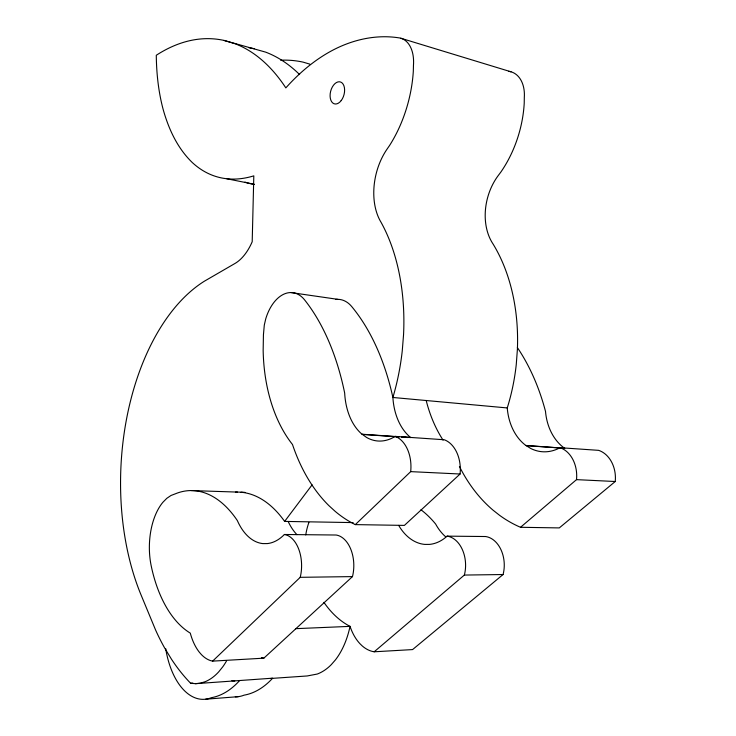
<?xml version="1.0" encoding="UTF-8"?>
<svg xmlns="http://www.w3.org/2000/svg" width="736" height="736" viewBox="0 0 736 736"><rect width="100%" height="100%" fill="white"/><g stroke="black" fill="none" stroke-linecap="round" stroke-linejoin="round"><path stroke-width="1.1" d="M235.437 492.136A126.482 73.057 88.7 0 1 284.63 521.41L312.101 484.858M212.63 661.121L300.224 577.318L352.48 576.601A30.213 19.191 89 0 0 336.131 535.017L284.39 534.492A59.128 35.622 -87.8 0 1 267.343 543.582L262.918 543.6A59.128 35.622 -87.8 0 1 237.351 520.582A129.711 71.64 89.3 0 0 175.398 493.801L171.01 495.475L166.805 498.327L162.886 502.292A52.744 29.054 -88.8 0 0 151.202 565.846A116.435 66.442 -88.5 0 0 190.284 633.126A48.364 27.379 89.1 0 0 199.327 652.197L201.333 654.506A48.364 27.379 89.1 0 0 212.63 661.121L263.847 658.168L352.48 576.601M355.313 524.612L410.688 471.629L460.083 474.012A31.151 21.795 -88.6 0 0 444.24 439.751L395.186 436.384A56.709 37.904 -84.7 0 1 366.473 437.377L361.422 433.706A56.709 37.904 -84.7 0 1 344.669 393.061A212.051 122.507 -87.1 0 0 304.603 299.902A40.029 24.518 -83 0 0 265.733 318.872L264.298 325.091L263.433 334.77L263.157 350.428A143.732 93.398 -82.7 0 0 292.496 444.516A179.667 121.422 -83.5 0 0 329.084 505.816L335.211 511.391A179.667 121.422 -83.5 0 0 355.313 524.612L404.386 525.403L460.083 474.012M323.941 602.37A106.573 70.159 89.9 0 0 350.051 626.364A44.215 28.851 86.9 0 0 359.978 643.742L362.14 645.84A44.215 28.851 86.9 0 0 374.182 651.792L464.361 575.064L503.074 574.531A27.655 19.798 86.6 0 0 485.558 536.526L447.111 536.139A53.921 37.315 -89.4 0 1 429.456 544.401L424.828 544.41A53.921 37.315 -89.4 0 1 398.7 525.403M459.43 466.44A162.233 124.798 -83.9 0 0 493.074 510.186L499.514 515.264A162.233 124.798 -83.9 0 0 520.518 527.289L576.509 479.642L615.241 481.51A28.253 22.19 89.1 0 0 598.635 450.349L560.05 447.7A51.272 39.063 -85.6 0 1 530.527 448.362L525.256 444.995A51.272 39.063 -85.6 0 1 507.251 407.937A157.182 106.932 -83.5 0 0 516.267 364.458L517.38 349.591A157.182 106.932 -83.5 0 0 493.01 243.929A50.701 36.855 -75.6 0 1 498.263 175.527L500.857 172.068A94.162 63.351 -73.6 0 0 524.225 103.15L524.308 97.529A30.967 21.408 -71.9 0 0 508.65 71.328M503.074 574.531L412.574 649.584L374.182 651.792M615.241 481.51L559.286 527.914L520.518 527.289M299.607 74.575A250.709 141.045 -82.2 0 0 265.659 52.136L223.919 40.397A254.831 138.892 -82.2 0 0 156.29 55.264A189.474 103.905 -74.3 0 0 163.337 110.087C168.838 129.453 177.606 148.368 192.271 162.518A189.474 103.905 -74.3 0 0 253.81 175.849L252.2 241.739A47.205 26.91 -80.1 0 1 234.996 263.46L204.36 281.216A203.412 118.855 -87.1 0 0 140.999 594.808L155.609 630.053A225.096 134.311 -87.8 0 0 164.671 648.03L171.424 659.125A225.096 134.311 -87.8 0 0 190.624 683.247L195.463 683.68L200.312 683.174L205.123 681.72A81.346 45.218 89.6 0 0 218.73 671.83L222.796 666.779A81.346 45.218 89.6 0 0 226.532 660.937M195.463 683.68L272.679 678.178A114.246 66.249 89.7 0 1 244.076 695.161A66.81 38.392 88.4 0 1 235.308 696.826M205.648 699.2L238.252 696.67M190.624 683.247L192.869 683.1M271.078 678.454L307.206 675.961L317.253 674.047A76.59 47.15 88.3 0 0 331.264 664.663L335.423 659.898A76.59 47.15 88.3 0 0 350.051 626.364L295.449 628.673M284.63 521.41L353.133 522.597M191.277 490.572L237.498 492.09M362.14 434.231L399.492 436.798M401.755 436.945L410.808 437.57L410.072 437.055A55.09 38.355 -85 0 1 392.886 397.477A206.715 124.816 -87.5 0 0 351.734 306.581A38.98 24.932 -83.1 0 0 335.598 299.46M526.01 445.473L564.77 448.288L526.093 445.639M362.213 434.415L397.495 436.825M401.828 437.129L407.68 437.524M231.84 680.717L234.793 680.966M507.251 407.937L392.886 397.477A167.578 103.371 -83.3 0 0 402.261 350.814L403.54 334.88A167.578 103.371 -83.3 0 0 381.036 222.272A54.317 36 -76.8 0 1 387.026 149.169L389.611 145.415A100.464 61.355 -75 0 0 413.31 71.3L413.466 65.292A33.111 20.838 -73.6 0 0 398.48 37.784C374.725 34.169 350.364 40.241 329.608 51.906A226.384 145.489 -80.3 0 0 285.835 87.897A254.831 138.892 -82.2 0 0 235.143 43.764L223.919 40.397M290.794 292.551L337.668 299.322M226.642 178.728L254.279 184.276M309.838 64.142L303.214 62.164A244.076 144.219 -82.2 0 0 280.655 60.214M400.78 38.226L511.005 71.806M564.494 448.114L563.73 447.644A50.002 39.183 -85.9 0 1 545.514 411.442A189.676 130.318 -88.8 0 0 517.353 347.53M445.722 536.848A52.688 37.573 -89.8 0 1 435.629 524.032A116.196 76.461 86.5 0 0 420.964 509.763M447.111 536.139A28.308 19.688 87.3 0 1 464.361 575.064M284.39 534.492A31.105 18.878 89.6 0 1 300.224 577.318M263.847 658.168A47.04 27.922 88.5 0 1 261.418 657.57M240.957 492.2A126.233 73.158 88.7 0 1 245.097 492.412M296.921 534.667A57.472 36.257 -88.2 0 1 288.162 521.465M443.081 440.165A130.3 96.756 -82.9 0 1 426.172 400.439M305.753 534.934A48.401 30.848 89.6 0 1 308.945 522.339M239.724 680.45A116.233 65.375 -89.9 0 1 211.407 697.682A67.97 37.886 88.8 0 1 165.692 648.582M560.05 447.7A28.971 22.144 89.8 0 1 576.509 479.642M249.035 47.757A250.709 141.045 -82.2 0 1 254.27 48.732M254.352 184.478A186.263 105.368 -74 0 1 244.941 182.096M395.186 436.384A32.08 21.556 -88.1 0 1 410.688 471.629M341.2 100.584A11.362 6.9 -75.3 0 0 340.768 82.082A11.362 6.9 -75.3 0 0 330.087 96.02A11.362 6.9 -75.3 0 0 341.2 100.584"/></g></svg>
